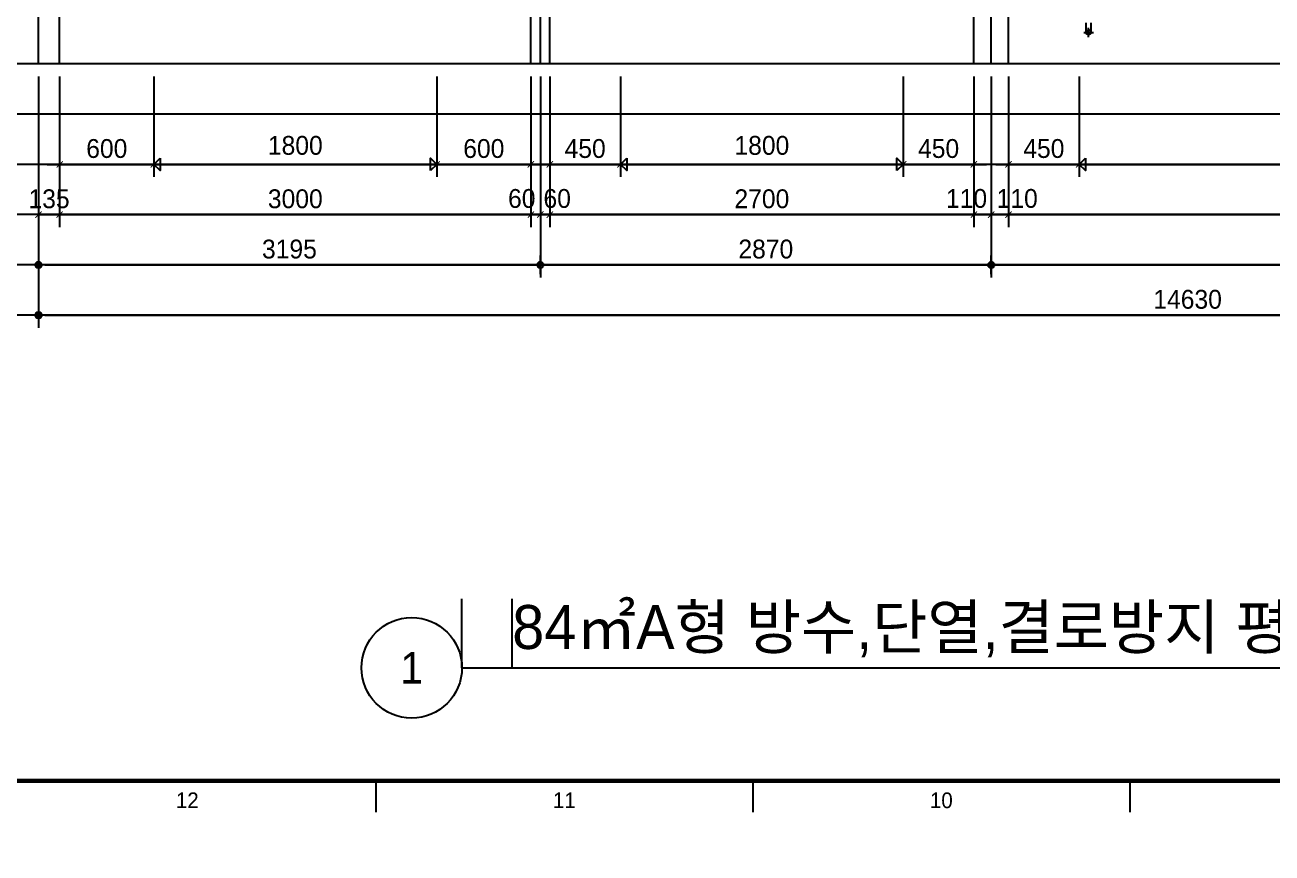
# Model space of a CAD drawing. Header units: millimetres. Extents: x -24416 to 92204, y -190080 to 23760.
# Drawn here: x 55160 to 63099, y -47300 to -42028 of the extents above; entities that cross this region are included whole.
import ezdxf
from ezdxf.enums import TextEntityAlignment as Align
from ezdxf.xclip import XClip

# ---------------------------------------------------------------- set-up
doc = ezdxf.new("R2010")
doc.units = ezdxf.units.MM
doc.header["$LTSCALE"] = 50
doc.header["$XCLIPFRAME"] = 0
doc.linetypes.add('AUDIT_D_220706163347-0', pattern=[0])
doc.linetypes.add('CEN', pattern=[62, 60, -1, 0, -1])
doc.layers.get('defpoints').update_dxf_attribs({"color": 139})
for name, color, linetype in [('AA-BORD-FORM', 7, 'Continuous'), ('AA-BORD-TEXT', 3, 'Continuous'), ('AA-XXXX-DIMS', 7, 'Continuous'), ('AA-XXXX-SYMB', 7, 'Continuous'), ('AA-XXXX-TEXT', 3, 'Continuous'), ('ARDM', 7, 'Continuous'), ('CEN_CON', 1, 'CEN'), ('DIM', 7, 'AUDIT_D_220706163347-0'), ('X - 단위세대$0$ETC', 6, 'Continuous')]:
    doc.layers.add(name, color=color, linetype=linetype)
doc.layers.add('Defpoint', color=135, linetype='Continuous', plot=False)
doc.layers.add('MC', color=135, linetype='Continuous', plot=False)
doc.styles.add('HAUD01', font='Dotum.ttf')
doc.styles.add('맑은고딕', font='malgun.ttf', dxfattribs={"width": 0.9})
doc.dimstyles.new('DIM_40', dxfattribs={"dimscale": 40, "dimtxt": 3, "dimasz": 1, "dimexe": 2, "dimexo": 2, "dimgap": 1, "dimtad": 1, "dimdec": 0, "dimzin": 0, "dimdsep": 46, "dimtxsty": '맑은고딕', "dimblk1": 'DIMDOT', "dimblk2": 'DIMDOT', "dimsah": 1, "dimcen": 0.09, "dimdle": 2, "dimclrd": 7, "dimclre": 7, "dimclrt": 3, "dimadec": 0, "dimazin": 0, "dimtfac": 1, "dimtdec": 0, "dimtix": 1, "dimtmove": 2, "dimatfit": 3, "dimldrblk": 'DIMDOT', "dimfxl": 2, "dimtolj": 1, "dimtzin": 0, "dimarcsym": 0})
doc.dimstyles.new('MCDIM_40', dxfattribs={"dimscale": 40, "dimtxt": 3, "dimasz": 1, "dimexe": 2, "dimexo": 2, "dimgap": 1, "dimtad": 1, "dimdec": 0, "dimzin": 0, "dimdsep": 46, "dimtxsty": '맑은고딕', "dimblk1": 'ARCHTICK', "dimblk2": 'ARCHTICK', "dimsah": 1, "dimcen": 0.09, "dimdle": 2, "dimclrd": 7, "dimclre": 7, "dimclrt": 3, "dimadec": 0, "dimazin": 0, "dimtfac": 1, "dimtdec": 0, "dimtix": 1, "dimtmove": 2, "dimatfit": 3, "dimldrblk": 'ARCHTICK', "dimfxl": 1, "dimtolj": 1, "dimtzin": 0, "dimarcsym": 0})
doc.dimstyles.new('외부80-WIN', dxfattribs={"dimscale": 40, "dimtxt": 3, "dimasz": 1, "dimexe": 2, "dimexo": 2.5, "dimgap": 1.5, "dimtad": 1, "dimdec": 0, "dimzin": 0, "dimdsep": 46, "dimtxsty": '맑은고딕', "dimblk": 'DO2-2', "dimblk1": 'DO2-2', "dimblk2": 'DIMDOT', "dimcen": 0.09, "dimdle": 2, "dimclrd": 7, "dimclre": 7, "dimclrt": 3, "dimadec": 0, "dimazin": 0, "dimtfac": 1, "dimtdec": 0, "dimtix": 1, "dimtmove": 2, "dimatfit": 3, "dimldrblk": 'DO2-2', "dimfxl": 1, "dimtolj": 1, "dimtzin": 0, "dimarcsym": 0})

# ---------------------------------------------------------------- blocks, each defined once
blk = doc.blocks.new('U-84A(확장)1')
at = {"layer": 'CEN_CON'}
for p, q in [((15195, 10335), (5345, 10335)), ((0, -300), (0, 7375))]:
    blk.add_line(p, q, dxfattribs=at)
blk = doc.blocks.new('U-84A(확장)')
at = {"layer": 'CEN_CON'}
for p, q in [((0, -300), (0, 7375)), ((3195, -300), (3195, 4125)), ((6065, -300), (6065, 4125))]:
    blk.add_line(p, q, dxfattribs=at)
at = {"layer": 'MC'}
for p, q in [((135, -300), (135, 4265)), ((3135, -300), (3135, 4125)), ((3255, -300), (3255, 4125)), ((5955, -300), (5955, 4125)), ((6175, -300), (6175, 4125))]:
    blk.add_line(p, q, dxfattribs=at)
at = {"layer": 'X - 단위세대$0$ETC', "ltscale": 100}
for p, q in [((6685, -130), (6685, -70)), ((6655, -100), (6715, -100))]:
    blk.add_line(p, q, dxfattribs=at)
at = {"layer": 'X - 단위세대$0$ETC'}
blk.add_lwpolyline([(6700, -40), (6700, -100, -1), (6670, -100), (6670, -40)], format="xyb", dxfattribs=at)
at = {"layer": 'X - 단위세대$0$ETC', "ltscale": 100}
blk.add_arc((6685, -100), 15, 0, 180, dxfattribs=at)
blk = doc.blocks.new('XR-FORM 청주월명')
at = {"layer": 'AA-BORD-FORM', "color": 2}
for p, q in [((181, 17), (181, 12)), ((241, 17), (241, 12)), ((301, 17), (301, 12))]:
    blk.add_line(p, q, dxfattribs=at)
at = {"layer": 'AA-BORD-FORM', "color": 2, "const_width": 0.682}
blk.add_lwpolyline([(21, 17), (21, 577), (821, 577), (821, 17)], close=True, dxfattribs=at)
at = {"layer": 'AA-BORD-TEXT', "color": 7, "style": 'HAUD01'}
for s, p in [('12', (151, 13.9)), ('11', (211, 13.9)), ('10', (271, 13.9))]:
    blk.add_text(s, height=2.5, dxfattribs=at).set_placement(p, align=Align.MIDDLE_CENTER)
blk = doc.blocks.new('DIMDOT')
at = {"layer": 'AA-XXXX-DIMS'}
for p, q in [((-1.5, 0), (1.5, 0)), ((0, -1.5), (0, 1.5))]:
    blk.add_line(p, q, dxfattribs=at)
for radius in [0.5, 0.25]:
    blk.add_circle((0, 0), radius, dxfattribs=at)
blk = doc.blocks.new('*D565')
at = {"layer": 'defpoints', "color": 0, "transparency": 16777216}
for p in [(8179.3, -66035.4), (22809.3, -66035.4), (22809.3, -67635.4)]:
    blk.add_point(p, dxfattribs=at)
at = {"layer": 'DIM', "color": 7, "lineweight": -2, "transparency": 16777216}
for p, q in [((8179.3, -66115.4), (8179.3, -67715.4)), ((22809.3, -66115.4), (22809.3, -67715.4)), ((8219.3, -67635.4), (22769.3, -67635.4))]:
    blk.add_line(p, q, dxfattribs=at)
at = {"layer": 'DIM', "color": 7, "lineweight": -2, "transparency": 16777216, "xscale": 40, "yscale": 40, "zscale": 40, "rotation": 180}
blk.add_blockref('DIMDOT', (8179.3, -67635.4), dxfattribs=at)
at = {"layer": 'DIM', "color": 7, "lineweight": -2, "transparency": 16777216, "xscale": 40, "yscale": 40, "zscale": 40}
blk.add_blockref('DIMDOT', (22809.3, -67635.4), dxfattribs=at)
at = {"layer": 'DIM', "color": 3, "transparency": 16777216, "insert": (15494.3, -67535.3), "char_height": 120, "attachment_point": 5, "style": 'HAUD01'}
blk.add_mtext('\\A1;14630', dxfattribs=at)
blk = doc.blocks.new('*D566')
at = {"layer": 'defpoints', "color": 0, "transparency": 16777216}
for p in [(8179.3, -66035.4), (11374.3, -66035.4), (11374.3, -67315.4)]:
    blk.add_point(p, dxfattribs=at)
at = {"layer": 'DIM', "color": 7, "lineweight": -2, "transparency": 16777216}
for p, q in [((8179.3, -66115.4), (8179.3, -67395.4)), ((11374.3, -66115.4), (11374.3, -67395.4)), ((8219.3, -67315.4), (11334.3, -67315.4))]:
    blk.add_line(p, q, dxfattribs=at)
at = {"layer": 'DIM', "color": 7, "lineweight": -2, "transparency": 16777216, "xscale": 40, "yscale": 40, "zscale": 40, "rotation": 180}
blk.add_blockref('DIMDOT', (8179.3, -67315.4), dxfattribs=at)
at = {"layer": 'DIM', "color": 7, "lineweight": -2, "transparency": 16777216, "xscale": 40, "yscale": 40, "zscale": 40}
blk.add_blockref('DIMDOT', (11374.3, -67315.4), dxfattribs=at)
at = {"layer": 'DIM', "color": 3, "transparency": 16777216, "insert": (9776.8, -67215.3), "char_height": 120, "attachment_point": 5, "style": 'HAUD01'}
blk.add_mtext('\\A1;3195', dxfattribs=at)
blk = doc.blocks.new('*D567')
at = {"layer": 'defpoints', "color": 0, "transparency": 16777216}
for p in [(11374.3, -66035.4), (14244.3, -66035.4), (14244.3, -67315.4)]:
    blk.add_point(p, dxfattribs=at)
at = {"layer": 'DIM', "color": 7, "lineweight": -2, "transparency": 16777216}
for p, q in [((11374.3, -66115.4), (11374.3, -67395.4)), ((14244.3, -66115.4), (14244.3, -67395.4)), ((11414.3, -67315.4), (14204.3, -67315.4))]:
    blk.add_line(p, q, dxfattribs=at)
at = {"layer": 'DIM', "color": 7, "lineweight": -2, "transparency": 16777216, "xscale": 40, "yscale": 40, "zscale": 40, "rotation": 180}
blk.add_blockref('DIMDOT', (11374.3, -67315.4), dxfattribs=at)
at = {"layer": 'DIM', "color": 7, "lineweight": -2, "transparency": 16777216, "xscale": 40, "yscale": 40, "zscale": 40}
blk.add_blockref('DIMDOT', (14244.3, -67315.4), dxfattribs=at)
at = {"layer": 'DIM', "color": 3, "transparency": 16777216, "insert": (12809.3, -67215.3), "char_height": 120, "attachment_point": 5, "style": 'HAUD01'}
blk.add_mtext('\\A1;2870', dxfattribs=at)
blk = doc.blocks.new('*D568')
at = {"layer": 'defpoints', "color": 0, "transparency": 16777216}
for p in [(14244.3, -66035.4), (18964.3, -66035.4), (18964.3, -67315.4)]:
    blk.add_point(p, dxfattribs=at)
at = {"layer": 'DIM', "color": 7, "lineweight": -2, "transparency": 16777216}
for p, q in [((14244.3, -66115.4), (14244.3, -67395.4)), ((18964.3, -66115.4), (18964.3, -67395.4)), ((14284.3, -67315.4), (18924.3, -67315.4))]:
    blk.add_line(p, q, dxfattribs=at)
at = {"layer": 'DIM', "color": 7, "lineweight": -2, "transparency": 16777216, "xscale": 40, "yscale": 40, "zscale": 40, "rotation": 180}
blk.add_blockref('DIMDOT', (14244.3, -67315.4), dxfattribs=at)
at = {"layer": 'DIM', "color": 7, "lineweight": -2, "transparency": 16777216, "xscale": 40, "yscale": 40, "zscale": 40}
blk.add_blockref('DIMDOT', (18964.3, -67315.4), dxfattribs=at)
at = {"layer": 'DIM', "color": 3, "transparency": 16777216, "insert": (16604.3, -67215.3), "char_height": 120, "attachment_point": 5, "style": 'HAUD01'}
blk.add_mtext('\\A1;4720', dxfattribs=at)
blk = doc.blocks.new('_ArchTick')
at = {"color": 0, "linetype": 'ByBlock', "const_width": 0.15}
blk.add_lwpolyline([(-0.5, -0.5), (0.5, 0.5)], dxfattribs=at)
blk = doc.blocks.new('*D570')
at = {"layer": 'defpoints', "color": 0, "transparency": 16777216}
for p in [(8179.3, -66035.4), (8314.3, -66035.4), (8314.3, -66995.4)]:
    blk.add_point(p, dxfattribs=at)
at = {"layer": 'DIM', "color": 7, "lineweight": -2, "transparency": 16777216}
for p, q in [((8179.3, -66115.4), (8179.3, -67075.4)), ((8314.3, -66115.4), (8314.3, -67075.4)), ((8179.3, -66995.4), (8139.3, -66995.4)), ((8179.3, -66995.4), (8314.3, -66995.4)), ((8314.3, -66995.4), (8354.3, -66995.4))]:
    blk.add_line(p, q, dxfattribs=at)
at = {"layer": 'DIM', "color": 7, "lineweight": -2, "transparency": 16777216, "xscale": 40, "yscale": 40, "zscale": 40}
blk.add_blockref('_ArchTick', (8179.3, -66995.4), dxfattribs=at)
at = {"layer": 'DIM', "color": 7, "lineweight": -2, "transparency": 16777216, "xscale": 40, "yscale": 40, "zscale": 40, "rotation": 180}
blk.add_blockref('_ArchTick', (8314.3, -66995.4), dxfattribs=at)
at = {"layer": 'DIM', "color": 3, "transparency": 16777216, "insert": (8246.8, -66895.3), "char_height": 120, "attachment_point": 5, "style": 'HAUD01'}
blk.add_mtext('\\A1;135', dxfattribs=at)
blk = doc.blocks.new('*D571')
at = {"layer": 'defpoints', "color": 0, "transparency": 16777216}
for p in [(8314.3, -66035.4), (11314.3, -66035.4), (11314.3, -66995.4)]:
    blk.add_point(p, dxfattribs=at)
at = {"layer": 'DIM', "color": 7, "lineweight": -2, "transparency": 16777216}
for p, q in [((8314.3, -66115.4), (8314.3, -67075.4)), ((11314.3, -66115.4), (11314.3, -67075.4)), ((8234.3, -66995.4), (11394.3, -66995.4))]:
    blk.add_line(p, q, dxfattribs=at)
at = {"layer": 'DIM', "color": 7, "lineweight": -2, "transparency": 16777216, "xscale": 40, "yscale": 40, "zscale": 40, "rotation": 180}
blk.add_blockref('_ArchTick', (8314.3, -66995.4), dxfattribs=at)
at = {"layer": 'DIM', "color": 7, "lineweight": -2, "transparency": 16777216, "xscale": 40, "yscale": 40, "zscale": 40}
blk.add_blockref('_ArchTick', (11314.3, -66995.4), dxfattribs=at)
at = {"layer": 'DIM', "color": 3, "transparency": 16777216, "insert": (9814.3, -66895.3), "char_height": 120, "attachment_point": 5, "style": 'HAUD01'}
blk.add_mtext('\\A1;3000', dxfattribs=at)
blk = doc.blocks.new('*D572')
at = {"layer": 'defpoints', "color": 0, "transparency": 16777216}
for p in [(11314.3, -66035.4), (11374.3, -66035.4), (11374.3, -66995.4)]:
    blk.add_point(p, dxfattribs=at)
at = {"layer": 'DIM', "color": 7, "lineweight": -2, "transparency": 16777216}
for p, q in [((11314.3, -66115.4), (11314.3, -67075.4)), ((11374.3, -66115.4), (11374.3, -67075.4)), ((11314.3, -66995.4), (11274.3, -66995.4)), ((11314.3, -66995.4), (11374.3, -66995.4)), ((11374.3, -66995.4), (11414.3, -66995.4))]:
    blk.add_line(p, q, dxfattribs=at)
at = {"layer": 'DIM', "color": 7, "lineweight": -2, "transparency": 16777216, "xscale": 40, "yscale": 40, "zscale": 40}
blk.add_blockref('_ArchTick', (11314.3, -66995.4), dxfattribs=at)
at = {"layer": 'DIM', "color": 7, "lineweight": -2, "transparency": 16777216, "xscale": 40, "yscale": 40, "zscale": 40, "rotation": 180}
blk.add_blockref('_ArchTick', (11374.3, -66995.4), dxfattribs=at)
at = {"layer": 'DIM', "color": 3, "transparency": 16777216, "insert": (11255.9, -66893.4), "char_height": 120, "attachment_point": 5, "style": 'HAUD01'}
blk.add_mtext('\\A1;60', dxfattribs=at)
blk = doc.blocks.new('*D573')
at = {"layer": 'defpoints', "color": 0, "transparency": 16777216}
for p in [(11374.3, -66035.4), (11434.3, -66035.4), (11434.3, -66995.4)]:
    blk.add_point(p, dxfattribs=at)
at = {"layer": 'DIM', "color": 7, "lineweight": -2, "transparency": 16777216}
for p, q in [((11374.3, -66115.4), (11374.3, -67075.4)), ((11434.3, -66115.4), (11434.3, -67075.4)), ((11374.3, -66995.4), (11334.3, -66995.4)), ((11374.3, -66995.4), (11434.3, -66995.4)), ((11434.3, -66995.4), (11474.3, -66995.4))]:
    blk.add_line(p, q, dxfattribs=at)
at = {"layer": 'DIM', "color": 7, "lineweight": -2, "transparency": 16777216, "xscale": 40, "yscale": 40, "zscale": 40}
blk.add_blockref('_ArchTick', (11374.3, -66995.4), dxfattribs=at)
at = {"layer": 'DIM', "color": 7, "lineweight": -2, "transparency": 16777216, "xscale": 40, "yscale": 40, "zscale": 40, "rotation": 180}
blk.add_blockref('_ArchTick', (11434.3, -66995.4), dxfattribs=at)
at = {"layer": 'DIM', "color": 3, "transparency": 16777216, "insert": (11481.4, -66893.4), "char_height": 120, "attachment_point": 5, "style": 'HAUD01'}
blk.add_mtext('\\A1;60', dxfattribs=at)
blk = doc.blocks.new('*D574')
at = {"layer": 'defpoints', "color": 0, "transparency": 16777216}
for p in [(11434.3, -66035.4), (14134.3, -66035.4), (14134.3, -66995.4)]:
    blk.add_point(p, dxfattribs=at)
at = {"layer": 'DIM', "color": 7, "lineweight": -2, "transparency": 16777216}
for p, q in [((11434.3, -66115.4), (11434.3, -67075.4)), ((14134.3, -66115.4), (14134.3, -67075.4)), ((11354.3, -66995.4), (14214.3, -66995.4))]:
    blk.add_line(p, q, dxfattribs=at)
at = {"layer": 'DIM', "color": 7, "lineweight": -2, "transparency": 16777216, "xscale": 40, "yscale": 40, "zscale": 40, "rotation": 180}
blk.add_blockref('_ArchTick', (11434.3, -66995.4), dxfattribs=at)
at = {"layer": 'DIM', "color": 7, "lineweight": -2, "transparency": 16777216, "xscale": 40, "yscale": 40, "zscale": 40}
blk.add_blockref('_ArchTick', (14134.3, -66995.4), dxfattribs=at)
at = {"layer": 'DIM', "color": 3, "transparency": 16777216, "insert": (12784.3, -66895.3), "char_height": 120, "attachment_point": 5, "style": 'HAUD01'}
blk.add_mtext('\\A1;2700', dxfattribs=at)
blk = doc.blocks.new('*D575')
at = {"layer": 'defpoints', "color": 0, "transparency": 16777216}
for p in [(14134.3, -66035.4), (14244.3, -66035.4), (14244.3, -66995.4)]:
    blk.add_point(p, dxfattribs=at)
at = {"layer": 'DIM', "color": 7, "lineweight": -2, "transparency": 16777216}
for p, q in [((14134.3, -66115.4), (14134.3, -67075.4)), ((14244.3, -66115.4), (14244.3, -67075.4)), ((14054.3, -66995.4), (14324.3, -66995.4))]:
    blk.add_line(p, q, dxfattribs=at)
at = {"layer": 'DIM', "color": 7, "lineweight": -2, "transparency": 16777216, "xscale": 40, "yscale": 40, "zscale": 40, "rotation": 180}
blk.add_blockref('_ArchTick', (14134.3, -66995.4), dxfattribs=at)
at = {"layer": 'DIM', "color": 7, "lineweight": -2, "transparency": 16777216, "xscale": 40, "yscale": 40, "zscale": 40}
blk.add_blockref('_ArchTick', (14244.3, -66995.4), dxfattribs=at)
at = {"layer": 'DIM', "color": 3, "transparency": 16777216, "insert": (14087.1, -66893.1), "char_height": 120, "attachment_point": 5, "style": 'HAUD01'}
blk.add_mtext('\\A1;110', dxfattribs=at)
blk = doc.blocks.new('*D576')
at = {"layer": 'defpoints', "color": 0, "transparency": 16777216}
for p in [(14244.3, -66035.4), (14354.3, -66035.4), (14354.3, -66995.4)]:
    blk.add_point(p, dxfattribs=at)
at = {"layer": 'DIM', "color": 7, "lineweight": -2, "transparency": 16777216}
for p, q in [((14244.3, -66115.4), (14244.3, -67075.4)), ((14354.3, -66115.4), (14354.3, -67075.4)), ((14164.3, -66995.4), (14434.3, -66995.4))]:
    blk.add_line(p, q, dxfattribs=at)
at = {"layer": 'DIM', "color": 7, "lineweight": -2, "transparency": 16777216, "xscale": 40, "yscale": 40, "zscale": 40, "rotation": 180}
blk.add_blockref('_ArchTick', (14244.3, -66995.4), dxfattribs=at)
at = {"layer": 'DIM', "color": 7, "lineweight": -2, "transparency": 16777216, "xscale": 40, "yscale": 40, "zscale": 40}
blk.add_blockref('_ArchTick', (14354.3, -66995.4), dxfattribs=at)
at = {"layer": 'DIM', "color": 3, "transparency": 16777216, "insert": (14409.6, -66893.1), "char_height": 120, "attachment_point": 5, "style": 'HAUD01'}
blk.add_mtext('\\A1;110', dxfattribs=at)
blk = doc.blocks.new('*D577')
at = {"layer": 'defpoints', "color": 0, "transparency": 16777216}
for p in [(14354.3, -66035.4), (18854.3, -66035.4), (18854.3, -66995.4)]:
    blk.add_point(p, dxfattribs=at)
at = {"layer": 'DIM', "color": 7, "lineweight": -2, "transparency": 16777216}
for p, q in [((14354.3, -66115.4), (14354.3, -67075.4)), ((18854.3, -66115.4), (18854.3, -67075.4)), ((14274.3, -66995.4), (18934.3, -66995.4))]:
    blk.add_line(p, q, dxfattribs=at)
at = {"layer": 'DIM', "color": 7, "lineweight": -2, "transparency": 16777216, "xscale": 40, "yscale": 40, "zscale": 40, "rotation": 180}
blk.add_blockref('_ArchTick', (14354.3, -66995.4), dxfattribs=at)
at = {"layer": 'DIM', "color": 7, "lineweight": -2, "transparency": 16777216, "xscale": 40, "yscale": 40, "zscale": 40}
blk.add_blockref('_ArchTick', (18854.3, -66995.4), dxfattribs=at)
at = {"layer": 'DIM', "color": 3, "transparency": 16777216, "insert": (16604.3, -66895.3), "char_height": 120, "attachment_point": 5, "style": 'HAUD01'}
blk.add_mtext('\\A1;4500', dxfattribs=at)
blk = doc.blocks.new('*D582')
at = {"layer": 'defpoints', "color": 0, "transparency": 16777216}
for p in [(8314.3, -66035.4), (8914.3, -66035.4), (8914.3, -66675.4)]:
    blk.add_point(p, dxfattribs=at)
at = {"layer": 'DIM', "color": 7, "lineweight": -2, "transparency": 16777216}
for p, q in [((8314.3, -66115.4), (8314.3, -66755.4)), ((8914.3, -66115.4), (8914.3, -66755.4)), ((8234.3, -66675.4), (8994.3, -66675.4))]:
    blk.add_line(p, q, dxfattribs=at)
at = {"layer": 'DIM', "color": 7, "lineweight": -2, "transparency": 16777216, "xscale": 40, "yscale": 40, "zscale": 40, "rotation": 180}
blk.add_blockref('_ArchTick', (8314.3, -66675.4), dxfattribs=at)
at = {"layer": 'DIM', "color": 7, "lineweight": -2, "transparency": 16777216, "xscale": 40, "yscale": 40, "zscale": 40}
blk.add_blockref('_ArchTick', (8914.3, -66675.4), dxfattribs=at)
at = {"layer": 'DIM', "color": 3, "transparency": 16777216, "insert": (8614.3, -66575.3), "char_height": 120, "attachment_point": 5, "style": 'HAUD01'}
blk.add_mtext('\\A1;600', dxfattribs=at)
blk = doc.blocks.new('DO2-2')
at = {"layer": 'ARDM'}
blk.add_line((0, 0), (-2, 0), dxfattribs=at)
blk.add_lwpolyline([(-1, -1), (-1, 1), (0, 0)], close=True, dxfattribs=at)
blk = doc.blocks.new('*D583')
at = {"layer": 'defpoints', "color": 0, "transparency": 16777216}
for p in [(8914.3, -66035.4), (10714.3, -66035.4), (10714.3, -66675.4)]:
    blk.add_point(p, dxfattribs=at)
at = {"layer": 'DIM', "color": 7, "lineweight": -2, "transparency": 16777216}
for p, q in [((8914.3, -66135.4), (8914.3, -66755.4)), ((10714.3, -66135.4), (10714.3, -66755.4)), ((8954.3, -66675.4), (10674.3, -66675.4))]:
    blk.add_line(p, q, dxfattribs=at)
at = {"layer": 'DIM', "color": 7, "lineweight": -2, "transparency": 16777216, "xscale": 40, "yscale": 40, "zscale": 40, "rotation": 180}
blk.add_blockref('DO2-2', (8914.3, -66675.4), dxfattribs=at)
at = {"layer": 'DIM', "color": 7, "lineweight": -2, "transparency": 16777216, "xscale": 40, "yscale": 40, "zscale": 40}
blk.add_blockref('DO2-2', (10714.3, -66675.4), dxfattribs=at)
at = {"layer": 'DIM', "color": 3, "transparency": 16777216, "insert": (9814.3, -66555.3), "char_height": 120, "attachment_point": 5, "style": 'HAUD01'}
blk.add_mtext('\\A1;1800', dxfattribs=at)
blk = doc.blocks.new('*D584')
at = {"layer": 'defpoints', "color": 0, "transparency": 16777216}
for p in [(10714.3, -66035.4), (11314.3, -66035.4), (11314.3, -66675.4)]:
    blk.add_point(p, dxfattribs=at)
at = {"layer": 'DIM', "color": 7, "lineweight": -2, "transparency": 16777216}
for p, q in [((10714.3, -66115.4), (10714.3, -66755.4)), ((11314.3, -66115.4), (11314.3, -66755.4)), ((10634.3, -66675.4), (11394.3, -66675.4))]:
    blk.add_line(p, q, dxfattribs=at)
at = {"layer": 'DIM', "color": 7, "lineweight": -2, "transparency": 16777216, "xscale": 40, "yscale": 40, "zscale": 40, "rotation": 180}
blk.add_blockref('_ArchTick', (10714.3, -66675.4), dxfattribs=at)
at = {"layer": 'DIM', "color": 7, "lineweight": -2, "transparency": 16777216, "xscale": 40, "yscale": 40, "zscale": 40}
blk.add_blockref('_ArchTick', (11314.3, -66675.4), dxfattribs=at)
at = {"layer": 'DIM', "color": 3, "transparency": 16777216, "insert": (11014.3, -66575.3), "char_height": 120, "attachment_point": 5, "style": 'HAUD01'}
blk.add_mtext('\\A1;600', dxfattribs=at)
blk = doc.blocks.new('*D585')
at = {"layer": 'defpoints', "color": 0, "transparency": 16777216}
for p in [(11434.3, -66035.4), (11884.3, -66035.4), (11884.3, -66675.4)]:
    blk.add_point(p, dxfattribs=at)
at = {"layer": 'DIM', "color": 7, "lineweight": -2, "transparency": 16777216}
for p, q in [((11434.3, -66115.4), (11434.3, -66755.4)), ((11884.3, -66115.4), (11884.3, -66755.4)), ((11354.3, -66675.4), (11964.3, -66675.4))]:
    blk.add_line(p, q, dxfattribs=at)
at = {"layer": 'DIM', "color": 7, "lineweight": -2, "transparency": 16777216, "xscale": 40, "yscale": 40, "zscale": 40, "rotation": 180}
blk.add_blockref('_ArchTick', (11434.3, -66675.4), dxfattribs=at)
at = {"layer": 'DIM', "color": 7, "lineweight": -2, "transparency": 16777216, "xscale": 40, "yscale": 40, "zscale": 40}
blk.add_blockref('_ArchTick', (11884.3, -66675.4), dxfattribs=at)
at = {"layer": 'DIM', "color": 3, "transparency": 16777216, "insert": (11659.3, -66575.3), "char_height": 120, "attachment_point": 5, "style": 'HAUD01'}
blk.add_mtext('\\A1;450', dxfattribs=at)
blk = doc.blocks.new('*D586')
at = {"layer": 'defpoints', "color": 0, "transparency": 16777216}
for p in [(11884.3, -66035.4), (13684.3, -66035.4), (13684.3, -66675.4)]:
    blk.add_point(p, dxfattribs=at)
at = {"layer": 'DIM', "color": 7, "lineweight": -2, "transparency": 16777216}
for p, q in [((11884.3, -66135.4), (11884.3, -66755.4)), ((13684.3, -66135.4), (13684.3, -66755.4)), ((11924.3, -66675.4), (13644.3, -66675.4))]:
    blk.add_line(p, q, dxfattribs=at)
at = {"layer": 'DIM', "color": 7, "lineweight": -2, "transparency": 16777216, "xscale": 40, "yscale": 40, "zscale": 40, "rotation": 180}
blk.add_blockref('DO2-2', (11884.3, -66675.4), dxfattribs=at)
at = {"layer": 'DIM', "color": 7, "lineweight": -2, "transparency": 16777216, "xscale": 40, "yscale": 40, "zscale": 40}
blk.add_blockref('DO2-2', (13684.3, -66675.4), dxfattribs=at)
at = {"layer": 'DIM', "color": 3, "transparency": 16777216, "insert": (12784.3, -66555.3), "char_height": 120, "attachment_point": 5, "style": 'HAUD01'}
blk.add_mtext('\\A1;1800', dxfattribs=at)
blk = doc.blocks.new('*D587')
at = {"layer": 'defpoints', "color": 0, "transparency": 16777216}
for p in [(13684.3, -66035.4), (14134.3, -66035.4), (14134.3, -66675.4)]:
    blk.add_point(p, dxfattribs=at)
at = {"layer": 'DIM', "color": 7, "lineweight": -2, "transparency": 16777216}
for p, q in [((13684.3, -66115.4), (13684.3, -66755.4)), ((14134.3, -66115.4), (14134.3, -66755.4)), ((13604.3, -66675.4), (14214.3, -66675.4))]:
    blk.add_line(p, q, dxfattribs=at)
at = {"layer": 'DIM', "color": 7, "lineweight": -2, "transparency": 16777216, "xscale": 40, "yscale": 40, "zscale": 40, "rotation": 180}
blk.add_blockref('_ArchTick', (13684.3, -66675.4), dxfattribs=at)
at = {"layer": 'DIM', "color": 7, "lineweight": -2, "transparency": 16777216, "xscale": 40, "yscale": 40, "zscale": 40}
blk.add_blockref('_ArchTick', (14134.3, -66675.4), dxfattribs=at)
at = {"layer": 'DIM', "color": 3, "transparency": 16777216, "insert": (13909.3, -66575.3), "char_height": 120, "attachment_point": 5, "style": 'HAUD01'}
blk.add_mtext('\\A1;450', dxfattribs=at)
blk = doc.blocks.new('*D588')
at = {"layer": 'defpoints', "color": 0, "transparency": 16777216}
for p in [(14354.3, -66035.4), (14804.3, -66035.4), (14804.3, -66675.4)]:
    blk.add_point(p, dxfattribs=at)
at = {"layer": 'DIM', "color": 7, "lineweight": -2, "transparency": 16777216}
for p, q in [((14354.3, -66115.4), (14354.3, -66755.4)), ((14804.3, -66115.4), (14804.3, -66755.4)), ((14274.3, -66675.4), (14884.3, -66675.4))]:
    blk.add_line(p, q, dxfattribs=at)
at = {"layer": 'DIM', "color": 7, "lineweight": -2, "transparency": 16777216, "xscale": 40, "yscale": 40, "zscale": 40, "rotation": 180}
blk.add_blockref('_ArchTick', (14354.3, -66675.4), dxfattribs=at)
at = {"layer": 'DIM', "color": 7, "lineweight": -2, "transparency": 16777216, "xscale": 40, "yscale": 40, "zscale": 40}
blk.add_blockref('_ArchTick', (14804.3, -66675.4), dxfattribs=at)
at = {"layer": 'DIM', "color": 3, "transparency": 16777216, "insert": (14579.3, -66575.3), "char_height": 120, "attachment_point": 5, "style": 'HAUD01'}
blk.add_mtext('\\A1;450', dxfattribs=at)
blk = doc.blocks.new('*D589')
at = {"layer": 'defpoints', "color": 0, "transparency": 16777216}
for p in [(14804.3, -66035.4), (18404.3, -66035.4), (18404.3, -66675.4)]:
    blk.add_point(p, dxfattribs=at)
at = {"layer": 'DIM', "color": 7, "lineweight": -2, "transparency": 16777216}
for p, q in [((14804.3, -66135.4), (14804.3, -66755.4)), ((18404.3, -66135.4), (18404.3, -66755.4)), ((14844.3, -66675.4), (18364.3, -66675.4))]:
    blk.add_line(p, q, dxfattribs=at)
at = {"layer": 'DIM', "color": 7, "lineweight": -2, "transparency": 16777216, "xscale": 40, "yscale": 40, "zscale": 40, "rotation": 180}
blk.add_blockref('DO2-2', (14804.3, -66675.4), dxfattribs=at)
at = {"layer": 'DIM', "color": 7, "lineweight": -2, "transparency": 16777216, "xscale": 40, "yscale": 40, "zscale": 40}
blk.add_blockref('DO2-2', (18404.3, -66675.4), dxfattribs=at)
at = {"layer": 'DIM', "color": 3, "transparency": 16777216, "insert": (16604.3, -66555.3), "char_height": 120, "attachment_point": 5, "style": 'HAUD01'}
blk.add_mtext('\\A1;3600', dxfattribs=at)
blk = doc.blocks.new('DIM-1108')
at = {"layer": 'DIM'}
for base, p1, p2, dimstyle, override, picture, middle in [((8314.3, -66995.4), (8179.3, -66035.4), (8314.3, -66035.4), 'MCDIM_40', {"dimtxsty": 'HAUD01'}, '*D570', (8246.8, -66895.3)), ((22809.3, -67635.4), (8179.3, -66035.4), (22809.3, -66035.4), 'DIM_40', {"dimscale": 40, "dimtxsty": 'HAUD01'}, '*D565', (15494.3, -67535.3)), ((11374.3, -67315.4), (8179.3, -66035.4), (11374.3, -66035.4), 'DIM_40', {"dimscale": 40, "dimtxsty": 'HAUD01'}, '*D566', (9776.8, -67215.3)), ((11314.3, -66995.4), (8314.3, -66035.4), (11314.3, -66035.4), 'MCDIM_40', {"dimtxsty": 'HAUD01'}, '*D571', (9814.3, -66895.3)), ((8914.3, -66675.4), (8314.3, -66035.4), (8914.3, -66035.4), 'MCDIM_40', {"dimtxsty": 'HAUD01'}, '*D582', (8614.3, -66575.3)), ((10714.3, -66675.4), (8914.3, -66035.4), (10714.3, -66035.4), '외부80-WIN', {"dimtxsty": 'HAUD01'}, '*D583', (9814.3, -66555.3)), ((11314.3, -66675.4), (10714.3, -66035.4), (11314.3, -66035.4), 'MCDIM_40', {"dimtxsty": 'HAUD01'}, '*D584', (11014.3, -66575.3)), ((14244.3, -67315.4), (11374.3, -66035.4), (14244.3, -66035.4), 'DIM_40', {"dimscale": 40, "dimtxsty": 'HAUD01'}, '*D567', (12809.3, -67215.3)), ((14134.3, -66995.4), (11434.3, -66035.4), (14134.3, -66035.4), 'MCDIM_40', {"dimtxsty": 'HAUD01'}, '*D574', (12784.3, -66895.3)), ((11884.3, -66675.4), (11434.3, -66035.4), (11884.3, -66035.4), 'MCDIM_40', {"dimtxsty": 'HAUD01'}, '*D585', (11659.3, -66575.3)), ((13684.3, -66675.4), (11884.3, -66035.4), (13684.3, -66035.4), '외부80-WIN', {"dimtxsty": 'HAUD01'}, '*D586', (12784.3, -66555.3)), ((14134.3, -66675.4), (13684.3, -66035.4), (14134.3, -66035.4), 'MCDIM_40', {"dimtxsty": 'HAUD01'}, '*D587', (13909.3, -66575.3)), ((18964.3, -67315.4), (14244.3, -66035.4), (18964.3, -66035.4), 'DIM_40', {"dimscale": 40, "dimtxsty": 'HAUD01'}, '*D568', (16604.3, -67215.3)), ((18854.3, -66995.4), (14354.3, -66035.4), (18854.3, -66035.4), 'MCDIM_40', {"dimtxsty": 'HAUD01'}, '*D577', (16604.3, -66895.3)), ((14804.3, -66675.4), (14354.3, -66035.4), (14804.3, -66035.4), 'MCDIM_40', {"dimtxsty": 'HAUD01'}, '*D588', (14579.3, -66575.3)), ((18404.3, -66675.4), (14804.3, -66035.4), (18404.3, -66035.4), '외부80-WIN', {"dimtxsty": 'HAUD01'}, '*D589', (16604.3, -66555.3))]:
    dim = blk.add_linear_dim(base=base, p1=p1, p2=p2, angle=180, dimstyle=dimstyle, override=override, dxfattribs=at)
    dim.commit()
    dim.dimension.update_dxf_attribs({"geometry": picture, "text_midpoint": middle})
for base, p1, p2, picture, middle in [((11374.3, -66995.4), (11314.3, -66035.4), (11374.3, -66035.4), '*D572', (11255.9, -66893.4)), ((11434.3, -66995.4), (11374.3, -66035.4), (11434.3, -66035.4), '*D573', (11481.4, -66893.4)), ((14244.3, -66995.4), (14134.3, -66035.4), (14244.3, -66035.4), '*D575', (14087.1, -66893.1)), ((14354.3, -66995.4), (14244.3, -66035.4), (14354.3, -66035.4), '*D576', (14409.6, -66893.1))]:
    dim = blk.add_linear_dim(base=base, p1=p1, p2=p2, angle=180, dimstyle='MCDIM_40', override={"dimtxsty": 'HAUD01'}, dxfattribs=at)
    dim.commit()
    dim.dimension.update_dxf_attribs({"geometry": picture, "text_midpoint": middle, "dimtype": 128})

msp = doc.modelspace()

# ---------------------------------------------------------------- linework, layer by layer
at = {"layer": 'AA-XXXX-SYMB', "color": 3}
msp.add_line((57942.3, -46120.9), (66339.2, -46120.9), dxfattribs=at)
msp.add_circle((57622.3, -46120.9), 320, dxfattribs=at)
at = {"layer": 'Defpoint'}
for p, q in [((57942.3, -46120.9), (57942.3, -45680.9)), ((58262.3, -46120.9), (58262.3, -45680.9))]:
    msp.add_line(p, q, dxfattribs=at)
at = {"layer": 'defpoints'}
for points in [[(72081.5, -43875.4), (52452.3, -43875.4), (52452.3, -26950.4), (72081.5, -26950.4)], [(71761.5, -43555.4), (52772.3, -43555.4), (52772.3, -27270.4), (71761.5, -27270.4)], [(71441.5, -43235.4), (53092.3, -43235.4), (53092.3, -27590.4), (71441.5, -27590.4)], [(71121.5, -42915.4), (53412.3, -42915.4), (53412.3, -27910.4), (71121.5, -27910.4)], [(70801.5, -42595.4), (53732.3, -42595.4), (53732.3, -28230.4), (70801.5, -28230.4)], [(70481.5, -42275.4), (54052.3, -42275.4), (54052.3, -28550.4), (70481.5, -28550.4)]]:
    msp.add_lwpolyline(points, close=True, dxfattribs=at)

# ---------------------------------------------------------------- block references
msp.add_blockref('DIM-1108', (47067.2, 23760))
at = {"xscale": 40, "yscale": 40, "zscale": 40}
msp.add_blockref('XR-FORM 청주월명', (50153.9, -47520), dxfattribs=at)
ref = msp.add_blockref('U-84A(확장)1', (55246.5, -41975.4), dxfattribs=dict(xscale=-1))
XClip(ref).set_block_clipping_path([(-15235, -300), (1194.1410816024, 13425)])
ref = msp.add_blockref('U-84A(확장)', (55246.5, -41975.4))
XClip(ref).set_block_clipping_path([(-1194.1410816024, -300), (15235, 13425)])
ref = msp.add_blockref('U-84A(확장)1', (65717.1, -39449), dxfattribs=dict(xscale=-1, rotation=90))
XClip(ref).set_block_clipping_path([(13420.2065091218, -4720), (26920, 11928.5649148573)])

# ---------------------------------------------------------------- texts
at = {"layer": 'AA-XXXX-TEXT', "style": 'HAUD01'}
msp.add_text('84㎡A형 방수,단열,결로방지 평면도(확장형)', height=280, dxfattribs=at).set_placement((58262.3, -46000.9))
msp.add_text('1', height=200, dxfattribs=at).set_placement((57622.3, -46120.9), align=Align.MIDDLE_CENTER)

doc.saveas('drawing.dxf')
